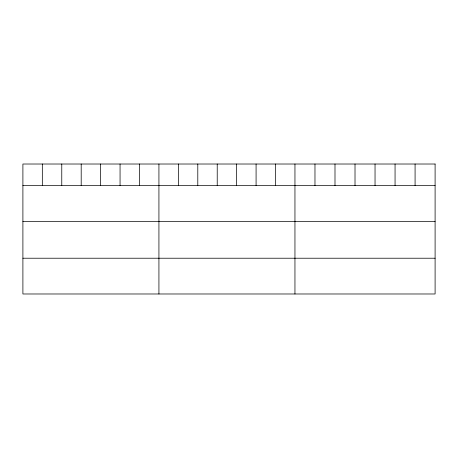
<?xml version="1.0" encoding="UTF-8"?>
<svg xmlns="http://www.w3.org/2000/svg" width="458" height="458" viewBox="0 0 458 458"><rect width="100%" height="100%" fill="white"/><g stroke="black" fill="none" stroke-linecap="round" stroke-linejoin="round"><path stroke-width="0.69" d="M22.9 185.61L435.1 185.61M22.9 221.374L435.1 221.374M22.9 258.22L435.1 258.22M415.08 164.016L415.08 185.61M395.059 164.016L395.059 185.61M375.039 164.016L375.039 185.61M355.013 164.016L355.013 185.61M334.993 164.016L334.993 185.61M314.972 164.016L314.972 185.61M294.952 164.016L294.952 293.984M275.521 164.016L275.521 185.61M256.085 164.016L256.085 185.61M236.654 164.016L236.654 185.61M217.224 164.016L217.224 185.61M197.793 164.016L197.793 185.61M178.357 164.016L178.357 185.61M158.926 164.016L158.926 293.984M139.495 164.016L139.495 185.61M120.059 164.016L120.059 185.61M100.628 164.016L100.628 185.61M81.198 164.016L81.198 185.61M61.767 164.016L61.767 185.61M42.331 164.016L42.331 185.61M435.1 164.016L22.9 164.016L22.9 293.984L435.1 293.984L435.1 164.016"/></g></svg>
